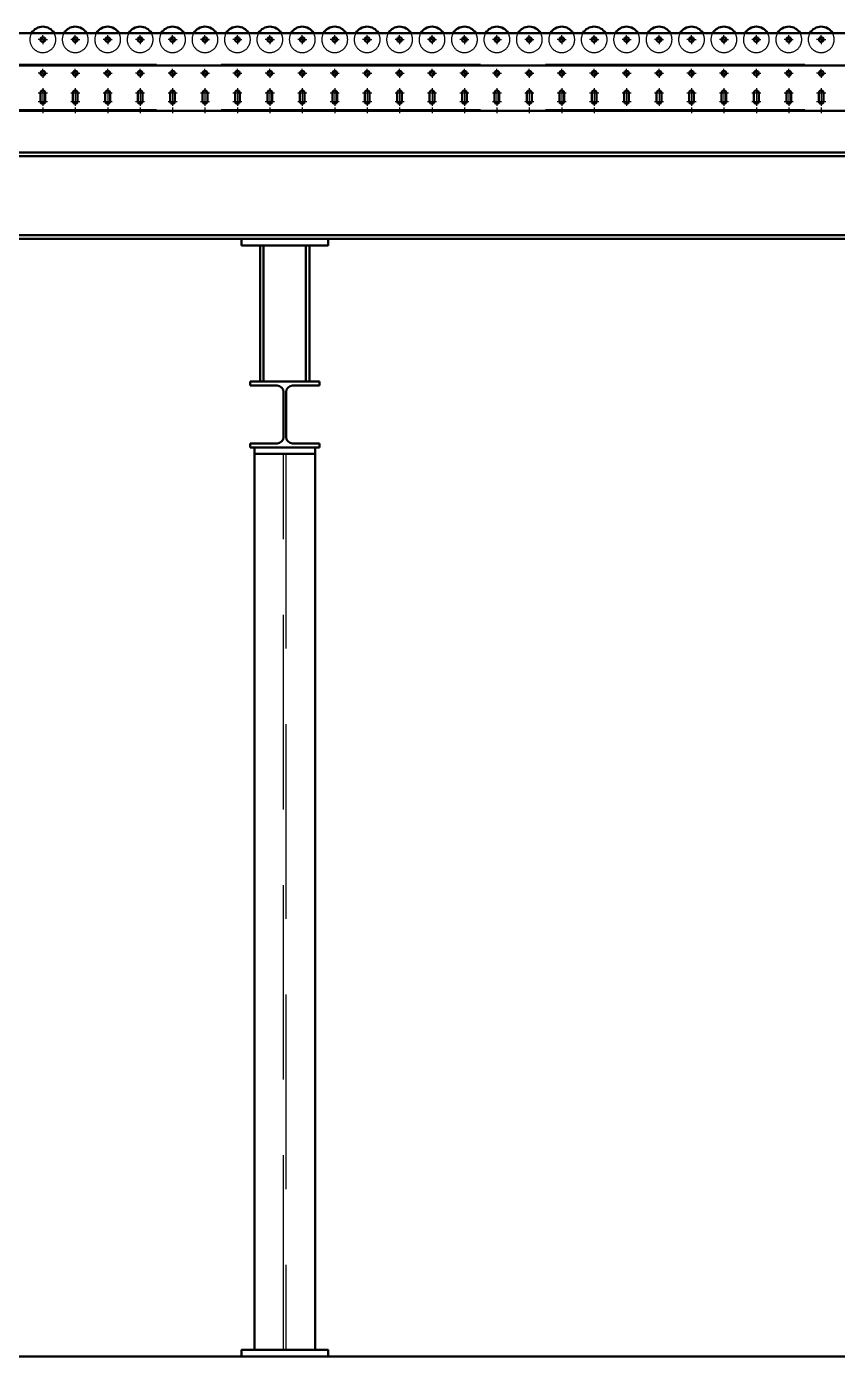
# Model space of a CAD drawing. Header units: millimetres. Extents: x 0 to 118800, y 79635 to 177025.
# Drawn here: x 54478 to 56353, y 158024 to 161099 of the extents above; entities that cross this region are included whole.
import ezdxf

# ---------------------------------------------------------------- set-up
doc = ezdxf.new("R2010")
doc.units = ezdxf.units.MM
doc.header["$LTSCALE"] = 200
for name, pattern in [('AM_DIN_F_W050', [6.25, 4.75, -1.5]), ('AM_DIN_F_W050x2', [3.125, 2.25, -0.875]), ('AM_DIN_G_W050', [13.75, 9.75, -1.5, 1, -1.5]), ('AM_DIN_G_W050x2', [6.875, 4.75, -0.875, 0.375, -0.875]), ('AM_ISO02W050x2', [3.75, 3, -0.75]), ('AM_ISO08W050x2', [9, 6, -0.75, 1.5, -0.75])]:
    doc.linetypes.add(name, pattern=pattern)
for name, color, linetype, lineweight in [('AM_0', 7, 'Continuous', 50), ('AM_0N', 7, 'Continuous', 50), ('AM_3', 6, 'AM_DIN_F_W050', 25), ('AM_3N', 6, 'AM_DIN_F_W050', 25), ('AM_7', 4, 'AM_DIN_G_W050', 25), ('AM_9', 253, 'Continuous', 0), ('AM_9N', 253, 'Continuous', 0)]:
    doc.layers.add(name, color=color, linetype=linetype, lineweight=lineweight)

# ---------------------------------------------------------------- blocks, each defined once
blk = doc.blocks.new('*U772')
at = {"layer": 'AM_0N'}
for p, q in [((0, -1087.50005), (0, 984.49995)), ((0, 984.49995), (140, 984.49995)), ((140, 984.49995), (140, -1087.50005)), ((140, -1087.50005), (0, -1087.50005))]:
    blk.add_line(p, q, dxfattribs=at)
at = {"layer": 'AM_3N', "linetype": 'AM_DIN_F_W050x2'}
for p, q in [((67.25, -1087.50005), (67.25, 984.49995)), ((72.75, 984.49995), (72.75, -1087.50005))]:
    blk.add_line(p, q, dxfattribs=at)
blk = doc.blocks.new('*U773')
at = {"layer": 'AM_0N'}
for p, q in [((-10, 1151.49995), (13, 1151.49995)), ((-10, 1142.49995), (-10, 1151.49995)), ((52, 1142.49995), (-10, 1142.49995)), ((150, 1142.49995), (88, 1142.49995)), ((127, 1151.49995), (150, 1151.49995)), ((150, 1151.49995), (150, 1142.49995)), ((67, 1023.49995), (67, 1127.49995)), ((73, 1127.49995), (73, 1023.49995)), ((-10, 1008.49995), (52, 1008.49995)), ((-10, 999.49995), (-10, 1008.49995)), ((-10, 999.49995), (150, 999.49995)), ((88, 1008.49995), (150, 1008.49995)), ((150, 1008.49995), (150, 999.49995))]:
    blk.add_line(p, q, dxfattribs=at)
for centre, start, end in [((52, 1127.49995), 0, 90), ((88, 1127.49995), 90, 180), ((52, 1023.49995), 270, 0), ((88, 1023.49995), 180, 270)]:
    blk.add_arc(centre, 15, start, end, dxfattribs=at)
at = {"layer": 'AM_9N'}
blk.add_line((13, 1151.49995), (127, 1151.49995), dxfattribs=at)
blk = doc.blocks.new('*U774')
at = {"layer": 'AM_0N'}
for p, q in [((127, 1466.49995), (13, 1466.49995)), ((13, 1466.49995), (13, 1151.49995)), ((21, 1466.49995), (21, 1151.49995)), ((119, 1466.49995), (119, 1151.49995)), ((127, 1151.49995), (127, 1466.49995)), ((13, 1151.49995), (127, 1151.49995))]:
    blk.add_line(p, q, dxfattribs=at)
blk = doc.blocks.new('trag seit hv')
at = {"layer": 'AM_0'}
for points in [[(127, 1466.49995), (170, 1466.49995), (170, 1481.49995), (-30, 1481.49995), (-30, 1466.49995), (13, 1466.49995)], [(140, 984.49995), (140, 999.49995), (0, 999.49995), (0, 984.49995)], [(0, -1087.50005), (-30, -1087.50005), (-30, -1102.50005), (170, -1102.50005), (170, -1087.50005), (140, -1087.50005)]]:
    blk.add_lwpolyline(points, dxfattribs=at)
at = {"layer": 'AM_9'}
for points in [[(13, 1466.49995), (127, 1466.49995)], [(0, 984.49995), (140, 984.49995)], [(140, -1087.50005), (0, -1087.50005)]]:
    blk.add_lwpolyline(points, dxfattribs=at)
at = {"layer": 'AM_0N'}
for name in ['*U774', '*U773', '*U772']:
    blk.add_blockref(name, (0, 0), dxfattribs=at)
blk = doc.blocks.new('Rolle')
at = {"layer": 'AM_0'}
blk.add_arc((0, 0), 30, 30, 150, dxfattribs=at)
at = {"layer": 'AM_3'}
for start, end in [(150, 330), (330, 30)]:
    blk.add_arc((0, 0), 30, start, end, dxfattribs=at)
blk = doc.blocks.new('*U911')
at = {"layer": 'AM_0'}
for p, q in [((3557, 42), (3557, 22)), ((3568, 42), (3568, 22))]:
    blk.add_line(p, q, dxfattribs=at)
for centre, start, end in [((3562.5, 42), 0, 180), ((3562.5, 22), 180, 0)]:
    blk.add_arc(centre, 5.5, start, end, dxfattribs=at)
at = {"layer": 'AM_7', "linetype": 'AM_DIN_G_W050x2'}
for p, q in [((3552, 42), (3573, 42)), ((3562.5, 52.5), (3562.5, 11.5)), ((3552, 22), (3573, 22))]:
    blk.add_line(p, q, dxfattribs=at)
blk = doc.blocks.new('*U912')
at = {"layer": 'AM_0'}
for p, q in [((3482, 42), (3482, 22)), ((3493, 42), (3493, 22))]:
    blk.add_line(p, q, dxfattribs=at)
for centre, start, end in [((3487.5, 42), 0, 180), ((3487.5, 22), 180, 0)]:
    blk.add_arc(centre, 5.5, start, end, dxfattribs=at)
at = {"layer": 'AM_7', "linetype": 'AM_DIN_G_W050x2'}
for p, q in [((3477, 42), (3498, 42)), ((3487.5, 52.5), (3487.5, 11.5)), ((3477, 22), (3498, 22))]:
    blk.add_line(p, q, dxfattribs=at)
blk = doc.blocks.new('*U913')
at = {"layer": 'AM_0'}
for p, q in [((3332, 42), (3332, 22)), ((3343, 42), (3343, 22))]:
    blk.add_line(p, q, dxfattribs=at)
for centre, start, end in [((3337.5, 42), 0, 180), ((3337.5, 22), 180, 0)]:
    blk.add_arc(centre, 5.5, start, end, dxfattribs=at)
at = {"layer": 'AM_7', "linetype": 'AM_DIN_G_W050x2'}
for p, q in [((3327, 42), (3348, 42)), ((3337.5, 52.5), (3337.5, 11.5)), ((3327, 22), (3348, 22))]:
    blk.add_line(p, q, dxfattribs=at)
blk = doc.blocks.new('*U915')
at = {"layer": 'AM_0'}
for p, q in [((3407, 42), (3407, 22)), ((3418, 42), (3418, 22))]:
    blk.add_line(p, q, dxfattribs=at)
for centre, start, end in [((3412.5, 42), 0, 180), ((3412.5, 22), 180, 0)]:
    blk.add_arc(centre, 5.5, start, end, dxfattribs=at)
at = {"layer": 'AM_7', "linetype": 'AM_DIN_G_W050x2'}
for p, q in [((3402, 42), (3423, 42)), ((3412.5, 52.5), (3412.5, 11.5)), ((3402, 22), (3423, 22))]:
    blk.add_line(p, q, dxfattribs=at)
blk = doc.blocks.new('*U916')
at = {"layer": 'AM_0'}
for p, q in [((3782, 42), (3782, 22)), ((3793, 42), (3793, 22))]:
    blk.add_line(p, q, dxfattribs=at)
for centre, start, end in [((3787.5, 42), 0, 180), ((3787.5, 22), 180, 0)]:
    blk.add_arc(centre, 5.5, start, end, dxfattribs=at)
at = {"layer": 'AM_7', "linetype": 'AM_DIN_G_W050x2'}
for p, q in [((3777, 42), (3798, 42)), ((3787.5, 52.5), (3787.5, 11.5)), ((3777, 22), (3798, 22))]:
    blk.add_line(p, q, dxfattribs=at)
blk = doc.blocks.new('*U917')
at = {"layer": 'AM_0'}
for p, q in [((3857, 42), (3857, 22)), ((3868, 42), (3868, 22))]:
    blk.add_line(p, q, dxfattribs=at)
for centre, start, end in [((3862.5, 42), 0, 180), ((3862.5, 22), 180, 0)]:
    blk.add_arc(centre, 5.5, start, end, dxfattribs=at)
at = {"layer": 'AM_7', "linetype": 'AM_DIN_G_W050x2'}
for p, q in [((3852, 42), (3873, 42)), ((3862.5, 52.5), (3862.5, 11.5)), ((3852, 22), (3873, 22))]:
    blk.add_line(p, q, dxfattribs=at)
blk = doc.blocks.new('*U918')
at = {"layer": 'AM_0'}
for p, q in [((3707, 42), (3707, 22)), ((3718, 42), (3718, 22))]:
    blk.add_line(p, q, dxfattribs=at)
for centre, start, end in [((3712.5, 42), 0, 180), ((3712.5, 22), 180, 0)]:
    blk.add_arc(centre, 5.5, start, end, dxfattribs=at)
at = {"layer": 'AM_7', "linetype": 'AM_DIN_G_W050x2'}
for p, q in [((3702, 42), (3723, 42)), ((3712.5, 52.5), (3712.5, 11.5)), ((3702, 22), (3723, 22))]:
    blk.add_line(p, q, dxfattribs=at)
blk = doc.blocks.new('*U919')
at = {"layer": 'AM_0'}
for p, q in [((3632, 42), (3632, 22)), ((3643, 42), (3643, 22))]:
    blk.add_line(p, q, dxfattribs=at)
for centre, start, end in [((3637.5, 42), 0, 180), ((3637.5, 22), 180, 0)]:
    blk.add_arc(centre, 5.5, start, end, dxfattribs=at)
at = {"layer": 'AM_7', "linetype": 'AM_DIN_G_W050x2'}
for p, q in [((3627, 42), (3648, 42)), ((3637.5, 52.5), (3637.5, 11.5)), ((3627, 22), (3648, 22))]:
    blk.add_line(p, q, dxfattribs=at)
blk = doc.blocks.new('*U920')
at = {"layer": 'AM_0'}
for p, q in [((4157, 42), (4157, 22)), ((4168, 42), (4168, 22))]:
    blk.add_line(p, q, dxfattribs=at)
for centre, start, end in [((4162.5, 42), 0, 180), ((4162.5, 22), 180, 0)]:
    blk.add_arc(centre, 5.5, start, end, dxfattribs=at)
at = {"layer": 'AM_7', "linetype": 'AM_DIN_G_W050x2'}
for p, q in [((4152, 42), (4173, 42)), ((4162.5, 52.5), (4162.5, 11.5)), ((4152, 22), (4173, 22))]:
    blk.add_line(p, q, dxfattribs=at)
blk = doc.blocks.new('*U921')
at = {"layer": 'AM_0'}
for p, q in [((4082, 42), (4082, 22)), ((4093, 42), (4093, 22))]:
    blk.add_line(p, q, dxfattribs=at)
for centre, start, end in [((4087.5, 42), 0, 180), ((4087.5, 22), 180, 0)]:
    blk.add_arc(centre, 5.5, start, end, dxfattribs=at)
at = {"layer": 'AM_7', "linetype": 'AM_DIN_G_W050x2'}
for p, q in [((4077, 42), (4098, 42)), ((4087.5, 52.5), (4087.5, 11.5)), ((4077, 22), (4098, 22))]:
    blk.add_line(p, q, dxfattribs=at)
blk = doc.blocks.new('*U922')
at = {"layer": 'AM_0'}
for p, q in [((3932, 42), (3932, 22)), ((3943, 42), (3943, 22))]:
    blk.add_line(p, q, dxfattribs=at)
for centre, start, end in [((3937.5, 42), 0, 180), ((3937.5, 22), 180, 0)]:
    blk.add_arc(centre, 5.5, start, end, dxfattribs=at)
at = {"layer": 'AM_7', "linetype": 'AM_DIN_G_W050x2'}
for p, q in [((3927, 42), (3948, 42)), ((3937.5, 52.5), (3937.5, 11.5)), ((3927, 22), (3948, 22))]:
    blk.add_line(p, q, dxfattribs=at)
blk = doc.blocks.new('*U923')
at = {"layer": 'AM_0'}
for p, q in [((4007, 42), (4007, 22)), ((4018, 42), (4018, 22))]:
    blk.add_line(p, q, dxfattribs=at)
for centre, start, end in [((4012.5, 42), 0, 180), ((4012.5, 22), 180, 0)]:
    blk.add_arc(centre, 5.5, start, end, dxfattribs=at)
at = {"layer": 'AM_7', "linetype": 'AM_DIN_G_W050x2'}
for p, q in [((4002, 42), (4023, 42)), ((4012.5, 52.5), (4012.5, 11.5)), ((4002, 22), (4023, 22))]:
    blk.add_line(p, q, dxfattribs=at)
blk = doc.blocks.new('*U924')
at = {"layer": 'AM_0'}
for p, q in [((4532, 42), (4532, 22)), ((4543, 42), (4543, 22))]:
    blk.add_line(p, q, dxfattribs=at)
for centre, start, end in [((4537.5, 42), 0, 180), ((4537.5, 22), 180, 0)]:
    blk.add_arc(centre, 5.5, start, end, dxfattribs=at)
at = {"layer": 'AM_7', "linetype": 'AM_DIN_G_W050x2'}
for p, q in [((4527, 42), (4548, 42)), ((4537.5, 52.5), (4537.5, 11.5)), ((4527, 22), (4548, 22))]:
    blk.add_line(p, q, dxfattribs=at)
blk = doc.blocks.new('*U925')
at = {"layer": 'AM_0'}
for p, q in [((4382, 42), (4382, 22)), ((4393, 42), (4393, 22))]:
    blk.add_line(p, q, dxfattribs=at)
for centre, start, end in [((4387.5, 42), 0, 180), ((4387.5, 22), 180, 0)]:
    blk.add_arc(centre, 5.5, start, end, dxfattribs=at)
at = {"layer": 'AM_7', "linetype": 'AM_DIN_G_W050x2'}
for p, q in [((4377, 42), (4398, 42)), ((4387.5, 52.5), (4387.5, 11.5)), ((4377, 22), (4398, 22))]:
    blk.add_line(p, q, dxfattribs=at)
blk = doc.blocks.new('*U926')
at = {"layer": 'AM_0'}
for p, q in [((4457, 42), (4457, 22)), ((4468, 42), (4468, 22))]:
    blk.add_line(p, q, dxfattribs=at)
for centre, start, end in [((4462.5, 42), 0, 180), ((4462.5, 22), 180, 0)]:
    blk.add_arc(centre, 5.5, start, end, dxfattribs=at)
at = {"layer": 'AM_7', "linetype": 'AM_DIN_G_W050x2'}
for p, q in [((4452, 42), (4473, 42)), ((4462.5, 52.5), (4462.5, 11.5)), ((4452, 22), (4473, 22))]:
    blk.add_line(p, q, dxfattribs=at)
blk = doc.blocks.new('*U927')
at = {"layer": 'AM_0'}
for p, q in [((4307, 42), (4307, 22)), ((4318, 42), (4318, 22))]:
    blk.add_line(p, q, dxfattribs=at)
for centre, start, end in [((4312.5, 42), 0, 180), ((4312.5, 22), 180, 0)]:
    blk.add_arc(centre, 5.5, start, end, dxfattribs=at)
at = {"layer": 'AM_7', "linetype": 'AM_DIN_G_W050x2'}
for p, q in [((4302, 42), (4323, 42)), ((4312.5, 52.5), (4312.5, 11.5)), ((4302, 22), (4323, 22))]:
    blk.add_line(p, q, dxfattribs=at)
blk = doc.blocks.new('*U928')
at = {"layer": 'AM_0'}
for p, q in [((4232, 42), (4232, 22)), ((4243, 42), (4243, 22))]:
    blk.add_line(p, q, dxfattribs=at)
for centre, start, end in [((4237.5, 42), 0, 180), ((4237.5, 22), 180, 0)]:
    blk.add_arc(centre, 5.5, start, end, dxfattribs=at)
at = {"layer": 'AM_7', "linetype": 'AM_DIN_G_W050x2'}
for p, q in [((4227, 42), (4248, 42)), ((4237.5, 52.5), (4237.5, 11.5)), ((4227, 22), (4248, 22))]:
    blk.add_line(p, q, dxfattribs=at)
blk = doc.blocks.new('*U930')
at = {"layer": 'AM_0'}
for p, q in [((4757, 42), (4757, 22)), ((4768, 42), (4768, 22))]:
    blk.add_line(p, q, dxfattribs=at)
for centre, start, end in [((4762.5, 42), 0, 180), ((4762.5, 22), 180, 0)]:
    blk.add_arc(centre, 5.5, start, end, dxfattribs=at)
at = {"layer": 'AM_7', "linetype": 'AM_DIN_G_W050x2'}
for p, q in [((4752, 42), (4773, 42)), ((4762.5, 52.5), (4762.5, 11.5)), ((4752, 22), (4773, 22))]:
    blk.add_line(p, q, dxfattribs=at)
blk = doc.blocks.new('*U931')
at = {"layer": 'AM_0'}
for p, q in [((4607, 42), (4607, 22)), ((4618, 42), (4618, 22))]:
    blk.add_line(p, q, dxfattribs=at)
for centre, start, end in [((4612.5, 42), 0, 180), ((4612.5, 22), 180, 0)]:
    blk.add_arc(centre, 5.5, start, end, dxfattribs=at)
at = {"layer": 'AM_7', "linetype": 'AM_DIN_G_W050x2'}
for p, q in [((4602, 42), (4623, 42)), ((4612.5, 52.5), (4612.5, 11.5)), ((4602, 22), (4623, 22))]:
    blk.add_line(p, q, dxfattribs=at)
blk = doc.blocks.new('*U932')
at = {"layer": 'AM_0'}
for p, q in [((4682, 42), (4682, 22)), ((4693, 42), (4693, 22))]:
    blk.add_line(p, q, dxfattribs=at)
for centre, start, end in [((4687.5, 42), 0, 180), ((4687.5, 22), 180, 0)]:
    blk.add_arc(centre, 5.5, start, end, dxfattribs=at)
at = {"layer": 'AM_7', "linetype": 'AM_DIN_G_W050x2'}
for p, q in [((4677, 42), (4698, 42)), ((4687.5, 52.5), (4687.5, 11.5)), ((4677, 22), (4698, 22))]:
    blk.add_line(p, q, dxfattribs=at)
blk = doc.blocks.new('*U933')
at = {"layer": 'AM_0'}
for p, q in [((4682, 42), (4682, 22)), ((4693, 42), (4693, 22))]:
    blk.add_line(p, q, dxfattribs=at)
for centre, start, end in [((4687.5, 42), 0, 180), ((4687.5, 22), 180, 0)]:
    blk.add_arc(centre, 5.5, start, end, dxfattribs=at)
at = {"layer": 'AM_7', "linetype": 'AM_DIN_G_W050x2'}
for p, q in [((4677, 42), (4698, 42)), ((4687.5, 52.5), (4687.5, 11.5)), ((4677, 22), (4698, 22))]:
    blk.add_line(p, q, dxfattribs=at)
blk = doc.blocks.new('*U934')
at = {"layer": 'AM_0'}
for p, q in [((4832, 42), (4832, 22)), ((4843, 42), (4843, 22))]:
    blk.add_line(p, q, dxfattribs=at)
for centre, start, end in [((4837.5, 42), 0, 180), ((4837.5, 22), 180, 0)]:
    blk.add_arc(centre, 5.5, start, end, dxfattribs=at)
at = {"layer": 'AM_7', "linetype": 'AM_DIN_G_W050x2'}
for p, q in [((4827, 42), (4848, 42)), ((4837.5, 52.5), (4837.5, 11.5)), ((4827, 22), (4848, 22))]:
    blk.add_line(p, q, dxfattribs=at)
blk = doc.blocks.new('*U935')
at = {"layer": 'AM_0'}
for p, q in [((5132, 42), (5132, 22)), ((5143, 42), (5143, 22))]:
    blk.add_line(p, q, dxfattribs=at)
for centre, start, end in [((5137.5, 42), 0, 180), ((5137.5, 22), 180, 0)]:
    blk.add_arc(centre, 5.5, start, end, dxfattribs=at)
at = {"layer": 'AM_7', "linetype": 'AM_DIN_G_W050x2'}
for p, q in [((5127, 42), (5148, 42)), ((5137.5, 52.5), (5137.5, 11.5)), ((5127, 22), (5148, 22))]:
    blk.add_line(p, q, dxfattribs=at)
blk = doc.blocks.new('*U936')
at = {"layer": 'AM_0'}
for p, q in [((4982, 42), (4982, 22)), ((4993, 42), (4993, 22))]:
    blk.add_line(p, q, dxfattribs=at)
for centre, start, end in [((4987.5, 42), 0, 180), ((4987.5, 22), 180, 0)]:
    blk.add_arc(centre, 5.5, start, end, dxfattribs=at)
at = {"layer": 'AM_7', "linetype": 'AM_DIN_G_W050x2'}
for p, q in [((4977, 42), (4998, 42)), ((4987.5, 52.5), (4987.5, 11.5)), ((4977, 22), (4998, 22))]:
    blk.add_line(p, q, dxfattribs=at)
blk = doc.blocks.new('*U937')
at = {"layer": 'AM_0'}
for p, q in [((4907, 42), (4907, 22)), ((4918, 42), (4918, 22))]:
    blk.add_line(p, q, dxfattribs=at)
for centre, start, end in [((4912.5, 42), 0, 180), ((4912.5, 22), 180, 0)]:
    blk.add_arc(centre, 5.5, start, end, dxfattribs=at)
at = {"layer": 'AM_7', "linetype": 'AM_DIN_G_W050x2'}
for p, q in [((4902, 42), (4923, 42)), ((4912.5, 52.5), (4912.5, 11.5)), ((4902, 22), (4923, 22))]:
    blk.add_line(p, q, dxfattribs=at)
blk = doc.blocks.new('*U938')
at = {"layer": 'AM_0'}
for p, q in [((5057, 42), (5057, 22)), ((5068, 42), (5068, 22))]:
    blk.add_line(p, q, dxfattribs=at)
for centre, start, end in [((5062.5, 42), 0, 180), ((5062.5, 22), 180, 0)]:
    blk.add_arc(centre, 5.5, start, end, dxfattribs=at)
at = {"layer": 'AM_7', "linetype": 'AM_DIN_G_W050x2'}
for p, q in [((5052, 42), (5073, 42)), ((5062.5, 52.5), (5062.5, 11.5)), ((5052, 22), (5073, 22))]:
    blk.add_line(p, q, dxfattribs=at)
blk = doc.blocks.new('Rollenförderer Seitenteil 6000')
at = {"layer": 'AM_0'}
for p, q in [((6000, 180), (63.5, 180)), ((0, 105), (6000, 105)), ((0, 0), (6000, 0))]:
    blk.add_line(p, q, dxfattribs=at)
for centre in [(3337.5, 165), (3412.5, 165), (3487.5, 165), (3562.5, 165), (3637.5, 165), (3712.5, 165), (3787.5, 165), (3862.5, 165), (3937.5, 165), (4012.5, 165), (4087.5, 165), (4162.5, 165), (4237.5, 165), (4312.5, 165), (4387.5, 165), (4462.5, 165), (4537.5, 165), (4612.5, 165), (4687.5, 165), (4762.5, 165), (4837.5, 165), (4912.5, 165), (4987.5, 165), (5062.5, 165), (5137.5, 165), (3337.5, 87), (3412.5, 87), (3487.5, 87), (3562.5, 87), (3637.5, 87), (3712.5, 87), (3787.5, 87), (3862.5, 87), (3937.5, 87), (4012.5, 87), (4087.5, 87), (4162.5, 87), (4237.5, 87), (4312.5, 87), (4387.5, 87), (4462.5, 87), (4537.5, 87), (4612.5, 87), (4687.5, 87), (4762.5, 87), (4837.5, 87), (4912.5, 87), (4987.5, 87), (5062.5, 87), (5137.5, 87)]:
    blk.add_circle(centre, 5.5, dxfattribs=at)
at = {"layer": 'AM_3', "linetype": 'AM_ISO02W050x2'}
for p, q in [((0, 108), (6000, 108)), ((0, 3), (6000, 3))]:
    blk.add_line(p, q, dxfattribs=at)
at = {"layer": 'AM_7', "linetype": 'AM_ISO08W050x2'}
for p, q in [((3337.5, 165), (3327, 165)), ((3337.5, 165), (3337.5, 175.5)), ((3337.5, 165), (3348, 165)), ((3337.5, 165), (3337.5, 154.5)), ((3412.5, 165), (3402, 165)), ((3412.5, 165), (3412.5, 175.5)), ((3412.5, 165), (3412.5, 154.5)), ((3412.5, 165), (3423, 165)), ((3487.5, 165), (3477, 165)), ((3487.5, 165), (3487.5, 175.5)), ((3487.5, 165), (3498, 165)), ((3487.5, 165), (3487.5, 154.5)), ((3562.5, 165), (3552, 165)), ((3562.5, 165), (3562.5, 175.5)), ((3562.5, 165), (3573, 165)), ((3562.5, 165), (3562.5, 154.5)), ((3637.5, 165), (3627, 165)), ((3637.5, 165), (3637.5, 175.5)), ((3637.5, 165), (3648, 165)), ((3637.5, 165), (3637.5, 154.5)), ((3712.5, 165), (3702, 165)), ((3712.5, 165), (3712.5, 175.5)), ((3712.5, 165), (3723, 165)), ((3712.5, 165), (3712.5, 154.5)), ((3787.5, 165), (3777, 165)), ((3787.5, 165), (3787.5, 175.5)), ((3787.5, 165), (3798, 165)), ((3787.5, 165), (3787.5, 154.5)), ((3862.5, 165), (3852, 165)), ((3862.5, 165), (3862.5, 175.5)), ((3862.5, 165), (3873, 165)), ((3862.5, 165), (3862.5, 154.5)), ((3937.5, 165), (3927, 165)), ((3937.5, 165), (3937.5, 175.5)), ((3937.5, 165), (3948, 165)), ((3937.5, 165), (3937.5, 154.5)), ((4012.5, 165), (4002, 165)), ((4012.5, 165), (4012.5, 175.5)), ((4012.5, 165), (4023, 165)), ((4012.5, 165), (4012.5, 154.5)), ((4087.5, 165), (4077, 165)), ((4087.5, 165), (4087.5, 175.5)), ((4087.5, 165), (4098, 165)), ((4087.5, 165), (4087.5, 154.5)), ((4162.5, 165), (4152, 165)), ((4162.5, 165), (4162.5, 175.5)), ((4162.5, 165), (4173, 165)), ((4162.5, 165), (4162.5, 154.5)), ((4237.5, 165), (4227, 165)), ((4237.5, 165), (4237.5, 175.5)), ((4237.5, 165), (4248, 165)), ((4237.5, 165), (4237.5, 154.5)), ((4312.5, 165), (4302, 165)), ((4312.5, 165), (4312.5, 175.5)), ((4312.5, 165), (4323, 165)), ((4312.5, 165), (4312.5, 154.5)), ((4387.5, 165), (4377, 165)), ((4387.5, 165), (4387.5, 175.5)), ((4387.5, 165), (4398, 165)), ((4387.5, 165), (4387.5, 154.5)), ((4462.5, 165), (4452, 165)), ((4462.5, 165), (4462.5, 175.5)), ((4462.5, 165), (4473, 165)), ((4462.5, 165), (4462.5, 154.5)), ((4537.5, 165), (4527, 165)), ((4537.5, 165), (4537.5, 175.5)), ((4537.5, 165), (4548, 165)), ((4537.5, 165), (4537.5, 154.5)), ((4612.5, 165), (4602, 165)), ((4612.5, 165), (4612.5, 175.5)), ((4612.5, 165), (4623, 165)), ((4612.5, 165), (4612.5, 154.5)), ((4687.5, 165), (4677, 165)), ((4687.5, 165), (4687.5, 175.5)), ((4687.5, 165), (4698, 165)), ((4687.5, 165), (4687.5, 154.5)), ((4762.5, 165), (4752, 165)), ((4762.5, 165), (4762.5, 175.5)), ((4762.5, 165), (4773, 165)), ((4762.5, 165), (4762.5, 154.5)), ((4837.5, 165), (4827, 165)), ((4837.5, 165), (4837.5, 175.5)), ((4837.5, 165), (4848, 165)), ((4837.5, 165), (4837.5, 154.5)), ((4912.5, 165), (4902, 165)), ((4912.5, 165), (4912.5, 175.5)), ((4912.5, 165), (4923, 165)), ((4912.5, 165), (4912.5, 154.5)), ((4987.5, 165), (4977, 165)), ((4987.5, 165), (4987.5, 175.5)), ((4987.5, 165), (4998, 165)), ((4987.5, 165), (4987.5, 154.5)), ((5062.5, 165), (5052, 165)), ((5062.5, 165), (5062.5, 175.5)), ((5062.5, 165), (5062.5, 154.5)), ((5062.5, 165), (5073, 165)), ((5137.5, 165), (5127, 165)), ((5137.5, 165), (5137.5, 175.5)), ((5137.5, 165), (5148, 165)), ((5137.5, 165), (5137.5, 154.5)), ((3337.5, 87), (3337.5, 97.5)), ((3412.5, 87), (3412.5, 97.5)), ((3487.5, 87), (3487.5, 97.5)), ((3562.5, 87), (3562.5, 97.5)), ((3637.5, 87), (3637.5, 97.5)), ((3712.5, 87), (3712.5, 97.5)), ((3787.5, 87), (3787.5, 97.5)), ((3862.5, 87), (3862.5, 97.5)), ((3937.5, 87), (3937.5, 97.5)), ((4012.5, 87), (4012.5, 97.5)), ((4087.5, 87), (4087.5, 97.5)), ((4162.5, 87), (4162.5, 97.5)), ((4237.5, 87), (4237.5, 97.5)), ((4312.5, 87), (4312.5, 97.5)), ((4387.5, 87), (4387.5, 97.5)), ((4462.5, 87), (4462.5, 97.5)), ((4537.5, 87), (4537.5, 97.5)), ((4612.5, 87), (4612.5, 97.5)), ((4687.5, 87), (4687.5, 97.5)), ((4762.5, 87), (4762.5, 97.5)), ((4837.5, 87), (4837.5, 97.5)), ((4912.5, 87), (4912.5, 97.5)), ((4987.5, 87), (4987.5, 97.5)), ((5062.5, 87), (5062.5, 97.5)), ((5137.5, 87), (5137.5, 97.5)), ((3337.5, 87), (3327, 87)), ((3337.5, 87), (3337.5, 76.5)), ((3337.5, 87), (3348, 87)), ((3412.5, 87), (3402, 87)), ((3412.5, 87), (3412.5, 76.5)), ((3412.5, 87), (3423, 87)), ((3487.5, 87), (3477, 87)), ((3487.5, 87), (3487.5, 76.5)), ((3487.5, 87), (3498, 87)), ((3562.5, 87), (3552, 87)), ((3562.5, 87), (3573, 87)), ((3562.5, 87), (3562.5, 76.5)), ((3637.5, 87), (3627, 87)), ((3637.5, 87), (3637.5, 76.5)), ((3637.5, 87), (3648, 87)), ((3712.5, 87), (3702, 87)), ((3712.5, 87), (3712.5, 76.5)), ((3712.5, 87), (3723, 87)), ((3787.5, 87), (3777, 87)), ((3787.5, 87), (3787.5, 76.5)), ((3787.5, 87), (3798, 87)), ((3862.5, 87), (3852, 87)), ((3862.5, 87), (3862.5, 76.5)), ((3862.5, 87), (3873, 87)), ((3937.5, 87), (3927, 87)), ((3937.5, 87), (3948, 87)), ((3937.5, 87), (3937.5, 76.5)), ((4012.5, 87), (4002, 87)), ((4012.5, 87), (4012.5, 76.5)), ((4012.5, 87), (4023, 87)), ((4087.5, 87), (4077, 87)), ((4087.5, 87), (4098, 87)), ((4087.5, 87), (4087.5, 76.5)), ((4162.5, 87), (4152, 87)), ((4162.5, 87), (4173, 87)), ((4162.5, 87), (4162.5, 76.5)), ((4237.5, 87), (4227, 87)), ((4237.5, 87), (4237.5, 76.5)), ((4237.5, 87), (4248, 87)), ((4312.5, 87), (4302, 87)), ((4312.5, 87), (4312.5, 76.5)), ((4312.5, 87), (4323, 87)), ((4387.5, 87), (4377, 87)), ((4387.5, 87), (4387.5, 76.5)), ((4387.5, 87), (4398, 87)), ((4462.5, 87), (4452, 87)), ((4462.5, 87), (4462.5, 76.5)), ((4462.5, 87), (4473, 87)), ((4537.5, 87), (4527, 87)), ((4537.5, 87), (4537.5, 76.5)), ((4537.5, 87), (4548, 87)), ((4612.5, 87), (4602, 87)), ((4612.5, 87), (4612.5, 76.5)), ((4612.5, 87), (4623, 87)), ((4687.5, 87), (4677, 87)), ((4687.5, 87), (4687.5, 76.5)), ((4687.5, 87), (4698, 87)), ((4762.5, 87), (4752, 87)), ((4762.5, 87), (4762.5, 76.5)), ((4762.5, 87), (4773, 87)), ((4837.5, 87), (4827, 87)), ((4837.5, 87), (4837.5, 76.5)), ((4837.5, 87), (4848, 87)), ((4912.5, 87), (4902, 87)), ((4912.5, 87), (4912.5, 76.5)), ((4912.5, 87), (4923, 87)), ((4987.5, 87), (4977, 87)), ((4987.5, 87), (4998, 87)), ((4987.5, 87), (4987.5, 76.5)), ((5062.5, 87), (5052, 87)), ((5062.5, 87), (5062.5, 76.5)), ((5062.5, 87), (5073, 87)), ((5137.5, 87), (5127, 87)), ((5137.5, 87), (5137.5, 76.5)), ((5137.5, 87), (5148, 87)), ((3337.5, 8), (3337.5, -5)), ((3412.5, 8), (3412.5, -5)), ((3487.5, 8), (3487.5, -5)), ((3562.5, 8), (3562.5, -5)), ((3637.5, 8), (3637.5, -5)), ((3712.5, 8), (3712.5, -5)), ((3787.5, 8), (3787.5, -5)), ((3862.5, 8), (3862.5, -5)), ((3937.5, 8), (3937.5, -5)), ((4012.5, 8), (4012.5, -5)), ((4087.5, 8), (4087.5, -5)), ((4162.5, 8), (4162.5, -5)), ((4237.5, 8), (4237.5, -5)), ((4312.5, 8), (4312.5, -5)), ((4387.5, 8), (4387.5, -5)), ((4462.5, 8), (4462.5, -5)), ((4537.5, 8), (4537.5, -5)), ((4612.5, 8), (4612.5, -5)), ((4837.5, 8), (4837.5, -5)), ((4912.5, 8), (4912.5, -5)), ((4987.5, 8), (4987.5, -5)), ((5062.5, 8), (5062.5, -5)), ((5137.5, 8), (5137.5, -5))]:
    blk.add_line(p, q, dxfattribs=at)
at = {"layer": 'AM_0'}
for name, p in [('Rolle', (3337.5, 165)), ('Rolle', (3412.5, 165)), ('Rolle', (3487.5, 165)), ('Rolle', (3562.5, 165)), ('Rolle', (3637.5, 165)), ('Rolle', (3712.5, 165)), ('Rolle', (3787.5, 165)), ('Rolle', (3862.5, 165)), ('Rolle', (3937.5, 165)), ('Rolle', (4012.5, 165)), ('Rolle', (4087.5, 165)), ('Rolle', (4162.5, 165)), ('Rolle', (4237.5, 165)), ('Rolle', (4312.5, 165)), ('Rolle', (4387.5, 165)), ('Rolle', (4462.5, 165)), ('Rolle', (4537.5, 165)), ('Rolle', (4612.5, 165)), ('Rolle', (4687.5, 165)), ('Rolle', (4762.5, 165)), ('Rolle', (4837.5, 165)), ('Rolle', (4912.5, 165)), ('Rolle', (4987.5, 165)), ('Rolle', (5062.5, 165)), ('Rolle', (5137.5, 165)), ('*U913', (0, 0)), ('*U915', (0, 0)), ('*U912', (0, 0)), ('*U911', (0, 0)), ('*U919', (0, 0)), ('*U918', (0, 0)), ('*U916', (0, 0)), ('*U917', (0, 0)), ('*U922', (0, 0)), ('*U923', (0, 0)), ('*U921', (0, 0)), ('*U920', (0, 0)), ('*U928', (0, 0)), ('*U927', (0, 0)), ('*U925', (0, 0)), ('*U926', (0, 0)), ('*U924', (0, 0)), ('*U931', (0, 0)), ('*U932', (0, 0)), ('*U933', (0, 0)), ('*U930', (0, 0)), ('*U934', (0, 0)), ('*U937', (0, 0)), ('*U936', (0, 0)), ('*U938', (0, 0)), ('*U935', (0, 0))]:
    blk.add_blockref(name, p, dxfattribs=at)

msp = doc.modelspace()

# ---------------------------------------------------------------- linework, layer by layer
at = {"layer": 'AM_0'}
msp.add_line((37244.6, 158024.4), (102562.3, 158024.4), dxfattribs=at)
at = {"layer": 'AM_0N'}
for p, q in [((44428.3, 160808.4), (65725.6, 160808.4)), ((65725.6, 160799.9), (44428.3, 160799.9)), ((65725.6, 160616.9), (44428.3, 160616.9)), ((65725.6, 160608.4), (44428.3, 160608.4))]:
    msp.add_line(p, q, dxfattribs=at)

# ---------------------------------------------------------------- block references
at = {"layer": 'AM_0'}
for name, p in [('Rollenförderer Seitenteil 6000', (51178.5, 160904.4)), ('trag seit hv', (55005.6, 159126.9))]:
    msp.add_blockref(name, p, dxfattribs=at)

doc.saveas('drawing.dxf')
